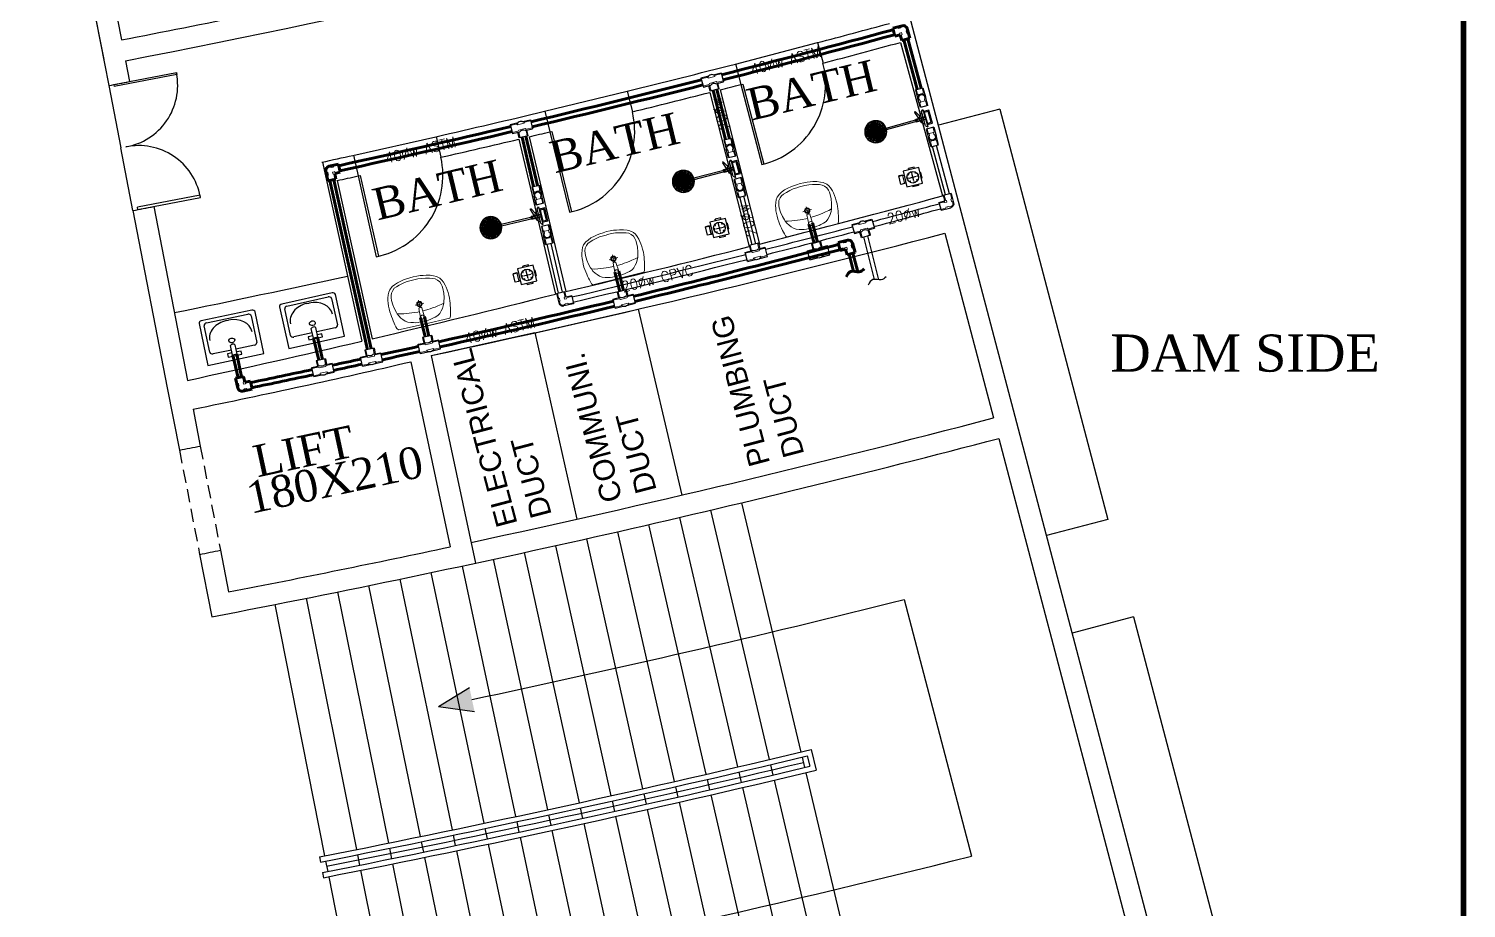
# Model space of a CAD drawing. Header units: metres. Extents: x 159409 to 239023, y 50504 to 95165.
# Drawn here: x 177814 to 179169, y 79278 to 80107 of the extents above; entities that cross this region are included whole.
import ezdxf

# ---------------------------------------------------------------- set-up
doc = ezdxf.new("R2010")
doc.units = ezdxf.units.M
doc.header["$MEASUREMENT"] = 0
doc.linetypes.add('DASHED', pattern=[0.1875, 0.125, -0.0625])
doc.linetypes.add('HIDDEN2', pattern=[0.1875, 0.125, -0.0625])
for name, color, linetype, lineweight in [('_Annotations', 1, 'Continuous', 25), ('RJ- D - TEXT', 7, 'Continuous', 20), ('RJ- DRA- FLOOR TRAP', 8, 'Continuous', 30), ('RJ- DRA-WASTE PIPE', 130, 'Continuous', 30), ('RJ- WS - SOLAR HW', 232, 'Continuous', 30), ('RJ- WS- COLD WATER', 152, 'Continuous', 30), ('RJ- WS- HOT WATER', 12, 'Continuous', 30), ('WS SLD RSHR', 121, 'Continuous', 25)]:
    doc.layers.add(name, color=color, linetype=linetype, lineweight=lineweight)
doc.layers.add('SANTEH', color=7, linetype='Continuous')
doc.layers.add('TEXT', color=3, linetype='Continuous')
doc.styles.add('DIM', font='times.ttf', dxfattribs={"height": 0.3})
doc.styles.add('RJ', font='romans.shx')
doc.styles.get("Standard").update_dxf_attribs({"font": 'times.ttf', "height": 18})
doc.styles.add('Standard 360', font='arial.ttf')

# ---------------------------------------------------------------- blocks, each defined once
blk = doc.blocks.new('RYTRTRTRTRT')
at = {"color": 8}
for p, q in [((42.518, 61.153), (42.518, 61.753)), ((42.518, 61.753), (42.538, 61.753)), ((42.538, 61.753), (42.538, 61.153)), ((43.718, 61.753), (43.698, 61.753)), ((43.698, 61.753), (43.698, 61.153)), ((43.718, 61.153), (43.718, 61.753)), ((42.518, 61.153), (42.538, 61.153)), ((43.718, 61.153), (43.698, 61.153)), ((42.518, 61.103), (43.118, 61.103)), ((43.718, 61.103), (43.118, 61.103))]:
    blk.add_line(p, q, dxfattribs=at)
for centre, start, end in [((42.528, 61.163), 359.0371, 90), ((43.708, 61.163), 90, 180.9629)]:
    blk.add_arc(centre, 0.59, start, end, dxfattribs=at)
blk = doc.blocks.new('Rac7')
at = {"color": 0}
for p, q in [((-39501, -24232), (-39501, -23830)), ((-39474, -23808), (-38988, -23808)), ((-39032, -23838), (-39430, -23838)), ((-38961, -23830), (-38961, -24232)), ((-39457, -23859), (-39457, -24115)), ((-39221, -23855), (-39241, -23855)), ((-39005, -24115), (-39005, -23859)), ((-39005, -23859), (-39005, -23859)), ((-39253, -24186), (-39253, -24094)), ((-39209, -24186), (-39209, -24094)), ((-38961, -24232), (-39501, -24232)), ((-39430, -24136), (-39253, -24136)), ((-39297, -24164), (-39253, -24164)), ((-39297, -24194), (-39297, -24164)), ((-39165, -24194), (-39297, -24194)), ((-39253, -24186), (-39209, -24186)), ((-39209, -24136), (-39032, -24136)), ((-39209, -24164), (-39165, -24164)), ((-39165, -24164), (-39165, -24194))]:
    blk.add_line(p, q, dxfattribs=at)
at = {"color": 0, "extrusion": (0, 0, -1)}
for centre, major_axis, start_param, end_param in [((-39474, -23830), (-27, 0), 0, 1.570796), ((-39430, -23859), (-27, 0), 0, 1.570796), ((-39032, -23859), (-27, 0), 1.570796, 3.141593), ((-38988, -23830), (-27, 0), 1.570796, 3.141593), ((-39241, -24007), (-194, 0), 0, 1.570796), ((-39221, -24007), (-194, 0), 1.570796, 3.141593), ((-39430, -24115), (-27, 0), -1.570796, 0), ((-39231, -24104), (-25.3, 0), 0.552816, 2.588777), ((-39032, -24115), (-27, 0), -3.141593, -1.570796)]:
    blk.add_ellipse(centre, major_axis=major_axis, ratio=0.785714, start_param=start_param, end_param=end_param, dxfattribs=at)
blk.add_ellipse((-39231, -24048), major_axis=(-27.9, 0), ratio=0.785714, dxfattribs=at)
blk = doc.blocks.new('$@$_rakovina4')
at = {"lineweight": 13}
for p, q in [((-291, -139), (-295, -163)), ((-287, -117), (-291, -139)), ((-284, -95), (-287, -117)), ((-279, -77), (-284, -95)), ((-274, -56), (-279, -77)), ((-269, -36), (-274, -56)), ((-258, -20), (-269, -36)), ((-258, -20), (0, -20)), ((-20, -89), (-14, -180)), ((258, -20), (0, -20)), ((20, -89), (14, -180)), ((258, -20), (269, -36)), ((269, -36), (274, -56)), ((274, -56), (279, -77)), ((279, -77), (284, -95)), ((284, -95), (287, -117)), ((287, -117), (291, -139)), ((291, -139), (295, -163)), ((-297, -185), (-300, -212)), ((-300, -212), (-300, -242)), ((-300, -242), (-299, -269)), ((-299, -269), (-297, -296)), ((-295, -163), (-297, -185)), ((0, -221), (-43, -221)), ((-14, -180), (-12, -184)), ((-12, -184), (-9, -185)), ((-9, -185), (-3, -187)), ((-3, -187), (0, -187)), ((0, -221), (0, -182)), ((3, -187), (0, -187)), ((0, -221), (0, -260)), ((0, -221), (43, -221)), ((9, -185), (3, -187)), ((12, -184), (9, -185)), ((14, -180), (12, -184)), ((295, -163), (297, -185)), ((297, -185), (300, -212)), ((299, -269), (297, -296)), ((300, -242), (299, -269)), ((300, -212), (300, -242)), ((-297, -296), (-293, -323)), ((-293, -323), (-288, -345)), ((-288, -345), (-278, -377)), ((-278, -377), (-267, -401)), ((-267, -401), (-252, -423)), ((-252, -423), (-222, -447)), ((252, -423), (222, -447)), ((267, -401), (252, -423)), ((278, -377), (267, -401)), ((288, -345), (278, -377)), ((293, -323), (288, -345)), ((297, -296), (293, -323)), ((-222, -447), (-197, -459)), ((-197, -459), (-164, -473)), ((-164, -473), (-127, -481)), ((-127, -481), (-98, -486)), ((-98, -486), (-69, -491)), ((-69, -491), (-36, -493)), ((-36, -493), (0, -495)), ((36, -493), (0, -495)), ((69, -491), (36, -493)), ((98, -486), (69, -491)), ((127, -481), (98, -486)), ((164, -473), (127, -481)), ((197, -459), (164, -473)), ((222, -447), (197, -459))]:
    blk.add_line(p, q, dxfattribs=at)
at = {"lineweight": 5}
for p, q in [((-209, -128), (-224, -152)), ((-192, -108), (-209, -128)), ((-173, -87), (-192, -108)), ((-152, -72), (-173, -87)), ((-122, -62), (-152, -72)), ((-96, -56), (-122, -62)), ((-77, -51), (-96, -56)), ((-53, -48), (-77, -51)), ((-29, -47), (-53, -48)), ((0, -47), (-29, -47)), ((0, -47), (29, -47)), ((29, -47), (53, -48)), ((53, -48), (77, -51)), ((77, -51), (96, -56)), ((96, -56), (122, -62)), ((122, -62), (152, -72)), ((152, -72), (173, -87)), ((173, -87), (192, -108)), ((192, -108), (209, -128)), ((209, -128), (224, -152)), ((-256, -272), (-258, -317)), ((-249, -228), (-256, -272)), ((-239, -189), (-249, -228)), ((-234, -176), (-239, -189)), ((-224, -152), (-234, -176)), ((-206, -168), (-234, -176)), ((-234, -176), (-234, -176)), ((-171, -162), (-206, -168)), ((-143, -158), (-171, -162)), ((-117, -155), (-143, -158)), ((-91, -152), (-117, -155)), ((-69, -150), (-91, -152)), ((-34, -148), (-69, -150)), ((-16, -148), (-34, -148)), ((16, -148), (34, -148)), ((34, -148), (69, -150)), ((69, -150), (91, -152)), ((91, -152), (117, -155)), ((117, -155), (143, -158)), ((143, -158), (171, -162)), ((171, -162), (206, -168)), ((206, -168), (234, -176)), ((224, -152), (234, -176)), ((234, -176), (239, -189)), ((234, -176), (234, -176)), ((239, -189), (249, -228)), ((249, -228), (256, -272)), ((256, -272), (258, -317)), ((-258, -317), (-257, -341)), ((-257, -341), (-252, -363)), ((-252, -363), (-243, -387)), ((-243, -387), (-226, -410)), ((-226, -410), (-206, -426)), ((226, -410), (206, -426)), ((243, -387), (226, -410)), ((252, -363), (243, -387)), ((257, -341), (252, -363)), ((258, -317), (257, -341)), ((-206, -426), (-182, -437)), ((-182, -437), (-152, -446)), ((-152, -446), (-116, -455)), ((-116, -455), (-80, -461)), ((-80, -461), (-41, -464)), ((-41, -464), (-14, -464)), ((-14, -464), (0, -464)), ((14, -464), (0, -464)), ((41, -464), (14, -464)), ((80, -461), (41, -464)), ((116, -455), (80, -461)), ((152, -446), (116, -455)), ((182, -437), (152, -446)), ((206, -426), (182, -437))]:
    blk.add_line(p, q, dxfattribs=at)
at = {"lineweight": 13}
blk.add_circle((0, -89), 19.7, dxfattribs=at)
at = {"lineweight": 5}
for radius in [26.2, 18.7]:
    blk.add_circle((0, -221), radius, dxfattribs=at)
blk = doc.blocks.new('Floor trap-3')
at = {"layer": 'RJ- DRA- FLOOR TRAP', "color": 8, "lineweight": 0}
for p, q in [((-7.5, 1.8), (-9, 1.8)), ((-3.8, 9.1), (-3.8, 12.5)), ((-3.8, 9.1), (3.7, 9.1)), ((-3.8, 9.1), (-3.4, 8.7)), ((-3.4, 8.7), (3.4, 8.7)), ((-3.4, 8.7), (-3.4, 7.5)), ((3.7, 9.1), (3.4, 8.7)), ((3.4, 8.7), (3.4, 7.5)), ((3.7, 9.1), (3.7, 12.5)), ((7.5, 1.8), (9, 1.8)), ((-7.5, -3.2), (-9, -3.2)), ((-2.5, -7.5), (-2.5, -8.3)), ((2.5, -7.5), (2.5, -8.3)), ((7.5, -3.2), (9, -3.2))]:
    blk.add_line(p, q, dxfattribs=at)
at = {"layer": 'RJ- DRA- FLOOR TRAP', "color": 11, "lineweight": 30}
for p, q in [((-3.6, 0), (3.6, 0)), ((0, 3.6), (0, -3.6))]:
    blk.add_line(p, q, dxfattribs=at)
at = {"layer": 'RJ- DRA- FLOOR TRAP', "color": 126, "lineweight": 30}
blk.add_lwpolyline([(7.5, -7.5), (7.5, 7.5), (-7.5, 7.5), (-7.5, -7.5)], close=True, dxfattribs=at)
blk.add_circle((0, 0), 5.5, dxfattribs=at)
at = {"layer": 'RJ- DRA- FLOOR TRAP', "lineweight": 30, "extrusion": (0, 0, -1)}
for centre, major_axis, start_param, end_param in [((-4.6, 0), (-0.165, 0.165), 3.141593, 9.424778), ((-3.2, 3.2), (0.165, 0.165), 4.712389, 10.995574), ((0, 4.6), (-0.165, 0.165), 3.141593, 9.424778), ((3.2, 3.2), (-0.165, 0.165), 3.141593, 9.424778), ((4.6, 0), (0.165, 0.165), 4.712389, 10.995574)]:
    blk.add_ellipse(centre, major_axis=major_axis, ratio=1, start_param=start_param, end_param=end_param, dxfattribs=at)
at = {"layer": 'RJ- DRA- FLOOR TRAP', "lineweight": 30}
for centre, major_axis, start_param, end_param in [((-3.2, -3.2), (0.165, -0.165), 4.712389, 10.995574), ((0, -4.6), (-0.165, -0.165), 3.141593, 9.424778), ((3.2, -3.2), (-0.165, -0.165), 3.141593, 9.424778)]:
    blk.add_ellipse(centre, major_axis=major_axis, ratio=1, start_param=start_param, end_param=end_param, dxfattribs=at)
at = {"layer": 'RJ- DRA-WASTE PIPE', "lineweight": 30}
for p, q in [((-7.5, 2.1), (-9, 2.1)), ((-9, -3.4), (-9, 2.1)), ((-4.1, 9.1), (-4.1, 12.5)), ((-4.1, 12.5), (4.1, 12.5)), ((-4.1, 9.1), (-3.8, 8.7)), ((-3.8, 8.7), (-3.8, 7.5)), ((4.1, 9.1), (3.7, 8.7)), ((3.7, 8.7), (3.7, 7.5)), ((4.1, 9.1), (4.1, 12.5)), ((7.5, 2.1), (9, 2.1)), ((9, -3.4), (9, 2.1)), ((-7.5, -3.4), (-9, -3.4)), ((-2.7, -7.5), (-2.7, -8.3)), ((-2.7, -8.3), (2.7, -8.3)), ((2.7, -7.5), (2.7, -8.3)), ((7.5, -3.4), (9, -3.4))]:
    blk.add_line(p, q, dxfattribs=at)
blk = doc.blocks.new('A$C4421056C')
at = {"layer": 'WS SLD RSHR', "color": 8}
for p, q in [((2.3, 14.4), (7.6, 14.9)), ((3.3, 1.8), (2.3, 14.4)), ((3.4, 13.5), (7.2, 13.8)), ((7.2, 13.8), (8, 3.2)), ((7.6, 14.9), (8.7, 2.3)), ((8.7, 2.3), (3.3, 1.8)), ((4.2, 2.9), (3.4, 13.5)), ((8, 3.2), (4.2, 2.9))]:
    blk.add_line(p, q, dxfattribs=at)
at = {"layer": 'WS SLD RSHR', "color": 3}
for p, q in [((9.3, 15.6), (7.5, 17.1)), ((7.5, 17.1), (8.9, 0)), ((10.5, 1.8), (9.3, 15.6)), ((12.4, 12), (14.8, 17.4)), ((13.5, 8.4), (15.6, 17)), ((10.5, 1.8), (8.9, 0))]:
    blk.add_line(p, q, dxfattribs=at)
at = {"layer": 'WS SLD RSHR', "color": 63}
for p, q in [((46.4, 11.8), (55.6, 22.6)), ((66.4, 13.4), (55.6, 22.6)), ((46.1, 12.5), (8.1, 9.3)), ((8.1, 9.8), (17, 10.5)), ((46.3, 11), (8.2, 7.8)), ((17.2, 8.1), (8.3, 7.4)), ((16.1, 9.2), (16, 10.2)), ((16.1, 8.3), (16.1, 9.2)), ((17.4, 10.3), (17.4, 9.3)), ((17.4, 9.3), (17.5, 8.4)), ((46.6, 10.1), (46.3, 13.4)), ((46.4, 11.8), (57.2, 2.6)), ((66.4, 13.4), (57.2, 2.6))]:
    blk.add_line(p, q, dxfattribs=at)
for centre, radius in [((56.4, 12.6), 10.4), ((56.4, 12.6), 10), ((16.8, 9.3), 0.793), ((16.8, 9.3), 0.693)]:
    blk.add_circle(centre, radius, dxfattribs=at)
at = {"layer": 'WS SLD RSHR', "color": 117}
for centre in [(47.3, 13.9), (48.1, 16.4), (48.4, 15.2), (49.2, 17.7), (49.2, 13.7), (49.5, 16.4), (50.2, 18.9), (50.2, 15.6), (50.3, 14.4), (50.4, 13.2), (50.5, 17.7), (51.3, 20.2), (51.4, 16.3), (51.5, 15.1), (51.6, 18.9), (51.6, 13.9), (52.4, 18.1), (52.5, 17), (52.6, 20.2), (52.6, 15.8), (52.7, 14.6), (52.8, 13.4), (53.5, 18.8), (53.6, 17.6), (53.7, 21.4), (53.7, 16.5), (53.8, 15.3), (53.9, 14.1), (54.5, 20.7), (54.6, 19.5), (54.7, 18.3), (54.8, 17.1), (54.9, 16), (55, 14.8), (55.1, 13.6), (55.7, 21.3), (55.8, 20.2), (55.9, 19), (56, 17.8), (56.1, 16.7), (56.2, 15.5), (56.3, 14.3), (56.9, 20.9), (57, 19.7), (57.1, 18.5), (57.2, 17.3), (57.3, 16.2), (57.4, 15), (57.5, 13.8), (57.6, 21.7), (58.2, 19.2), (58.3, 18), (58.4, 16.9), (58.5, 15.7), (58.6, 14.5), (58.7, 13.3), (58.9, 20.7), (59.4, 18.7), (59.5, 17.5), (59.6, 16.4), (59.7, 15.2), (59.8, 14), (60.2, 21), (60.1, 19.6), (60.8, 17), (60.9, 15.9), (61, 14.7), (61.1, 13.5), (61.4, 18.6), (61.4, 19.9), (62, 16.6), (62.1, 15.4), (62.2, 14.2), (62.6, 17.5), (62.7, 18.8), (63.3, 14.9), (63.4, 13.7), (63.9, 16.4), (64, 17.7), (64.5, 14.4), (64.6, 13.3), (65.1, 15.4), (65.6, 13.3), (47.2, 11.8), (47.7, 9.8), (48.1, 13.1), (48.2, 11.9), (48.3, 10.7), (48.8, 7.5), (48.9, 8.7), (49.3, 12.6), (49.4, 11.4), (49.5, 10.2), (50.1, 6.4), (50.2, 7.7), (50.5, 12.1), (50.6, 10.9), (50.7, 9.7), (50.8, 8.6), (51.4, 5.3), (51.4, 6.6), (51.7, 12.8), (51.8, 11.6), (51.9, 10.4), (51.9, 9.2), (52, 8.1), (52.7, 4.2), (52.7, 5.6), (52.9, 12.3), (53, 11.1), (53.1, 9.9), (53.2, 8.8), (53.3, 7.6), (53.4, 6.4), (53.9, 4.5), (54, 13), (54.1, 11.8), (54.2, 10.6), (54.3, 9.4), (54.4, 8.3), (54.5, 7.1), (54.6, 5.9), (55.2, 12.5), (55.2, 3.4), (55.3, 11.3), (55.4, 10.1), (55.5, 9), (55.6, 7.8), (55.7, 6.6), (55.8, 5.5), (55.9, 4.3), (56.4, 13.1), (56.5, 12), (56.6, 10.8), (56.6, 9.6), (56.7, 8.5), (56.8, 7.3), (56.9, 6.1), (57, 5), (57.1, 3.8), (57.6, 12.7), (57.7, 11.5), (57.8, 10.3), (57.9, 9.2), (58, 8), (58.1, 6.8), (58.2, 5.7), (58.3, 4.5), (58.8, 12.2), (58.9, 11), (59, 9.8), (59.1, 8.7), (59.1, 3.8), (59.2, 7.5), (59.3, 6.3), (59.9, 12.9), (60, 11.7), (60.1, 10.5), (60.2, 5), (60.2, 9.4), (60.3, 8.2), (60.4, 7), (61.2, 12.4), (61.3, 11.2), (61.2, 6.3), (61.3, 10), (61.4, 8.9), (61.5, 5), (62.3, 13.1), (62.3, 7.5), (62.4, 11.9), (62.5, 10.7), (62.6, 9.6), (62.6, 6.2), (63.3, 8.8), (63.5, 12.6), (63.6, 11.4), (63.6, 7.5), (64.4, 10), (64.7, 12.1), (64.7, 8.8), (65.5, 11.3)]:
    blk.add_circle(centre, 0.334, dxfattribs=at)
at = {"layer": 'WS SLD RSHR', "color": 3}
for centre, radius, start, end in [((7.2, 8.5), 6.24, 300.1215, 69.4165), ((15.3, 17.1), 0.515, 80.5528, 149.6641), ((15.1, 17.2), 0.515, 343.6511, 59.5414)]:
    blk.add_arc(centre, radius, start, end, dxfattribs=at)
at = {"layer": 'WS SLD RSHR', "color": 63}
for centre, start, end in [((16.2, 10.2), 82.2318, 189.5718), ((16.4, 8.3), 179.9662, 287.3062), ((17.1, 10.3), 359.9662, 107.3062), ((17.3, 8.4), 262.2318, 9.5718)]:
    blk.add_arc(centre, 0.248, start, end, dxfattribs=at)
blk = doc.blocks.new('806-010DN')
at = {"color": 0, "linetype": 'Continuous'}
for p, q in [((51, 21.5), (0, 21.5)), ((51, 21.5), (51, -21.5)), ((51, -21.5), (0, -21.5))]:
    blk.add_line(p, q, dxfattribs=at)
at = {"color": 8, "linetype": 'Continuous', "lineweight": 5}
for p, q in [((21.5, 12.5), (11.5, 12.5)), ((21.5, 12), (21.5, -12)), ((51, 17), (26.5, 17)), ((21.5, -12.5), (11.5, -12.5)), ((51, -17), (26.5, -17))]:
    blk.add_line(p, q, dxfattribs=at)
at = {"color": 0, "linetype": 'Continuous'}
blk.add_arc((0, 0), 21.5, 90, 270, dxfattribs=at)
at = {"color": 8, "linetype": 'Continuous', "lineweight": 5}
for centre, radius, start, end in [((0, 0), 17, 47.33207, 312.66793), ((26.5, 12), 5, 90, 180), ((26.5, -12), 5, 180, 270)]:
    blk.add_arc(centre, radius, start, end, dxfattribs=at)
blk = doc.blocks.new('A$C12DB153C')
at = {"linetype": 'Continuous', "ltscale": 10}
for p, q in [((-2.78, 0.53), (-0.73, 0.53)), ((-2.78, -1.99), (-2.78, 0.53)), ((1.26, 2.08), (-1.26, 2.08)), ((-1.26, 2.08), (-1.26, 0.53)), ((0.73, 0.53), (2.8, 0.53)), ((1.26, 2.08), (1.26, 0.53)), ((2.8, -1.99), (2.8, 0.53)), ((-2.78, -1.99), (-0.62, -1.99)), ((0.62, -1.99), (2.8, -1.99))]:
    blk.add_line(p, q, dxfattribs=at)
at = {"color": 8, "linetype": 'Continuous', "lineweight": 0}
for p, q in [((-2.78, 0.26), (-1.19, 0.26)), ((-1, 2.08), (-1, 0.53)), ((0.93, 0), (-0.9, 0)), ((1, 2.08), (1, 0.53)), ((2.8, 0.26), (1.22, 0.26)), ((-2.78, -1.73), (-1.19, -1.73)), ((-0.9, -1.47), (0.93, -1.47)), ((2.8, -1.73), (1.22, -1.73))]:
    blk.add_line(p, q, dxfattribs=at)
for centre, start, end in [((-1.19, -0.03), 5.7392, 90), ((1.22, -0.03), 90, 174.2608), ((-1.19, -1.44), 270, 354.2608), ((1.22, -1.44), 185.7392, 270)]:
    blk.add_arc(centre, 0.293, start, end, dxfattribs=at)
at = {"linetype": 'Continuous', "ltscale": 10, "extrusion": (0, 0, -1)}
for centre, start_param, end_param in [((0, 1.55), 3.309118, 4.544863), ((0, -0.9), 2.9928, 4.847677)]:
    blk.add_ellipse(centre, major_axis=(-0.891, 0.891), ratio=1, start_param=start_param, end_param=end_param, dxfattribs=at)
blk = doc.blocks.new('A$C42E36F1D')
at = {"color": 8, "linetype": 'Continuous', "lineweight": 0}
for p, q in [((5.7, 14.8), (6.2, 9.4)), ((12.7, 15.4), (13.2, 10)), ((0.1, 7.9), (5.6, 8.4)), ((0.7, 0.9), (6.3, 1.4)), ((13.1, 8.2), (6.7, 7.6)), ((7.2, 2.5), (13.6, 3.1)), ((19.5, 9.7), (14, 9.2)), ((20.2, 2.8), (14.7, 2.2))]:
    blk.add_line(p, q, dxfattribs=at)
for centre, start, end in [((5.7, 7.4), 11.119, 95.3798), ((6.2, 2.5), 275.3798, 359.6406), ((14.1, 8.2), 95.3798, 179.6406), ((14.6, 3.3), 191.119, 275.3798)]:
    blk.add_arc(centre, 1.03, start, end, dxfattribs=at)
at = {"layer": 'RJ- WS- HOT WATER', "linetype": 'Continuous', "lineweight": 30, "ltscale": 10}
for p, q in [((13.6, 15.5), (4.8, 14.7)), ((4.8, 14.7), (5.3, 9.3)), ((13.6, 15.5), (14.1, 10.1)), ((0, 8.8), (7.1, 9.5)), ((0.8, 0), (0, 8.8)), ((0.8, 0), (8.4, 0.7)), ((12.2, 9.9), (19.4, 10.6)), ((12.7, 1.1), (20.3, 1.8)), ((20.3, 1.8), (19.4, 10.6))]:
    blk.add_line(p, q, dxfattribs=at)
at = {"layer": 'RJ- WS- HOT WATER', "linetype": 'Continuous', "lineweight": 30, "ltscale": 10, "extrusion": (0, 0, -1)}
for centre, start_param, end_param in [((10.1, 4.7), 2.9928, 4.847677), ((9.3, 13.3), 3.309118, 4.544863)]:
    blk.add_ellipse(centre, major_axis=(-3.4, 2.81), ratio=1, start_param=start_param, end_param=end_param, dxfattribs=at)
blk = doc.blocks.new('A$C0D3E5CE7')
at = {"color": 8, "linetype": 'Continuous', "lineweight": 5}
for p, q in [((12, 15.2, 0.4), (7.7, 14.2, 0.4)), ((7.1, 13.2, 0.4), (5.3, 12.8, 0.4)), ((8.1, 8.8, 0.4), (6.6, 8.5, 0.4)), ((13.4, 9.3, 0.4), (9.2, 8.3, 0.4))]:
    blk.add_line(p, q, dxfattribs=at)
for centre, radius, start, end in [((8, 13.3, 0.4), 0.896, 103.6563, 193.6563), ((3.9, 10.1, 0.4), 3.05, 60.9884, 236.3242), ((9, 9.1, 0.4), 0.896, 193.6563, 283.6563)]:
    blk.add_arc(centre, radius, start, end, dxfattribs=at)
at = {"layer": 'RJ- WS - SOLAR HW', "color": 8, "linetype": 'Continuous', "lineweight": 5}
for p, q in [((3.1, 0.2, 0.4), (2.1, 4.5, 0.4)), ((2.7, 5.5, 0.4), (2.2, 7.6, 0.4)), ((7, 6.6, 0.4), (6.6, 8.5, 0.4)), ((9, 1.6, 0.4), (8, 5.9, 0.4))]:
    blk.add_line(p, q, dxfattribs=at)
for centre, start, end in [((3, 4.7, 0.4), 109.3955, 193.6563), ((7.1, 5.7, 0.4), 13.6563, 97.9171)]:
    blk.add_arc(centre, 0.896, start, end, dxfattribs=at)
at = {"layer": 'RJ- WS- HOT WATER', "linetype": 'Continuous', "lineweight": 30, "ltscale": 10}
for p, q in [((11.8, 16, 0.4), (2.9, 13.8, 0.4)), ((11.8, 16, 0.4), (13.6, 8.5, 0.4)), ((2.3, 0, 0.4), (0.1, 9.2, 0.4)), ((9.8, 1.8, 0.4), (2.3, 0, 0.4)), ((13.6, 8.5, 0.4), (8.5, 7.3, 0.4)), ((9.8, 1.8, 0.4), (8.5, 7.3, 0.4))]:
    blk.add_line(p, q, dxfattribs=at)
blk.add_arc((3.9, 10.1, 0.4), 3.85, 103.6563, 193.6563, dxfattribs=at)
blk = doc.blocks.new('A$C0C4120B1')
at = {"color": 8, "linetype": 'Continuous', "lineweight": 5}
for p, q in [((11.9, 15.4), (7.7, 14.3)), ((7, 13.3), (5.3, 12.8)), ((8.1, 8.9), (6.6, 8.5)), ((13.5, 9.5), (9.2, 8.4))]:
    blk.add_line(p, q, dxfattribs=at)
for centre, radius, start, end in [((7.9, 13.4), 0.896, 104.7217, 194.7217), ((3.9, 10.1), 3.05, 62.0538, 237.3896), ((9, 9.3), 0.896, 194.7217, 284.7217)]:
    blk.add_arc(centre, radius, start, end, dxfattribs=at)
at = {"layer": 'RJ- WS - SOLAR HW', "color": 8, "linetype": 'Continuous', "lineweight": 5}
for p, q in [((2.7, 5.5), (2.2, 7.6)), ((3.3, 0.2), (2.2, 4.5)), ((7.1, 6.7), (6.6, 8.5)), ((9.2, 1.8), (8.1, 6))]:
    blk.add_line(p, q, dxfattribs=at)
for centre, start, end in [((3.1, 4.7), 110.4609, 194.7217), ((7.2, 5.8), 14.7217, 98.9825)]:
    blk.add_arc(centre, 0.896, start, end, dxfattribs=at)
at = {"layer": 'RJ- WS- COLD WATER', "lineweight": 60}
for p, q in [((11.7, 16.2), (2.9, 13.9)), ((11.7, 16.2), (13.7, 8.7)), ((2.5, 0), (0.1, 9.2)), ((10, 2), (2.5, 0)), ((13.7, 8.7), (8.6, 7.4)), ((10, 2), (8.6, 7.4))]:
    blk.add_line(p, q, dxfattribs=at)
blk.add_arc((3.9, 10.1), 3.85, 104.7217, 194.7217, dxfattribs=at)

msp = doc.modelspace()

# ---------------------------------------------------------------- hatches: boundary and pattern name
at = {"ltscale": 10}
h = msp.add_hatch(color=2, dxfattribs=at)
h.dxf.hatch_style = 1
h.paths.add_polyline_path([(178234.252, 79463.329), (178200.32, 79467.888), (178229.473, 79485.839)])

# ---------------------------------------------------------------- linework, layer by layer
at = {"color": 0, "ltscale": 8}
for p, q in [((178512.333, 80620.142, -3.971), (179066.225, 78517.03, -3.971)), ((178635.911, 80093.913, -3.971), (178675.46, 79949.22, -3.971)), ((178677.633, 79913.972, -3.971), (178723.476, 79739.908, -3.971)), ((178728.57, 79720.567, -3.971), (178855.912, 79237.054, -3.971)), ((178456.701, 79652.987, -3.971), (178512.108, 79417.929, -3.962)), ((178485.892, 79659.908, -3.971), (178541.91, 79424.994, -3.962)), ((178398.266, 79639.373, -3.971), (178452.448, 79404.03, -3.962)), ((178427.492, 79646.142, -3.971), (178482.287, 79410.94, -3.962)), ((178339.759, 79626.063, -3.971), (178392.716, 79390.441, -3.962)), ((178369.021, 79632.68, -3.971), (178422.591, 79397.197, -3.962)), ((178281.18, 79613.058, -3.971), (178332.91, 79377.163, -3.962)), ((178310.478, 79619.522, -3.971), (178362.822, 79383.763, -3.962)), ((178222.53, 79600.356, -3.971), (178273.031, 79364.195, -3.962)), ((178251.864, 79606.669, -3.971), (178302.979, 79370.64, -3.962)), ((178163.808, 79587.958, -3.971), (178213.079, 79351.538, -3.962)), ((178193.177, 79594.119, -3.971), (178243.064, 79357.828, -3.962)), ((178075.59, 79569.932, -3.971), (178123.013, 79333.135, -3.962)), ((178105.014, 79575.865, -3.971), (178153.053, 79339.191, -3.962)), ((178134.42, 79581.874, -3.971), (178183.075, 79345.326, -3.962)), ((178046.148, 79564.076, -3.971), (178092.955, 79327.155, -3.962)), ((178543.07, 79420.131, -3.962), (178545.389, 79410.403, -3.962)), ((178483.422, 79406.071, -3.962), (178485.691, 79396.332, -3.962)), ((178513.255, 79413.062, -3.962), (178515.549, 79403.329, -3.962)), ((178423.7, 79392.321, -3.962), (178425.918, 79382.57, -3.962)), ((178453.57, 79399.157, -3.962), (178455.814, 79389.412, -3.962)), ((178516.696, 79398.462, -3.961), (178571.415, 79166.324, -3.953)), ((178546.549, 79405.54, -3.961), (178601.872, 79173.545, -3.953)), ((178363.906, 79378.882, -3.962), (178366.073, 79369.12, -3.962)), ((178393.812, 79385.563, -3.962), (178396.005, 79375.806, -3.962)), ((178456.935, 79384.54, -3.961), (178510.445, 79152.12, -3.953)), ((178486.825, 79391.462, -3.961), (178540.939, 79159.182, -3.953)), ((178304.038, 79365.754, -3.962), (178306.154, 79355.98, -3.962)), ((178333.981, 79372.279, -3.962), (178336.123, 79362.511, -3.962)), ((178397.101, 79370.928, -3.962), (178449.4, 79138.233, -3.953)), ((178427.027, 79377.695, -3.961), (178479.932, 79145.137, -3.953)), ((178244.097, 79352.936, -3.962), (178246.162, 79343.151, -3.962)), ((178274.076, 79359.306, -3.962), (178276.168, 79349.527, -3.962)), ((178337.194, 79357.627, -3.962), (178388.281, 79124.663, -3.953)), ((178367.157, 79364.239, -3.962), (178418.85, 79131.408, -3.953)), ((178184.083, 79340.428, -3.962), (178186.097, 79330.633, -3.962)), ((178214.099, 79346.643, -3.962), (178216.139, 79336.853, -3.962)), ((178247.195, 79338.259, -3.962), (178296.462, 79104.903, -3.953)), ((178277.213, 79344.637, -3.962), (178327.087, 79111.41, -3.953)), ((178307.213, 79351.093, -3.962), (178357.694, 79117.997, -3.953)), ((178088.049, 79326.187, -3.962), (178089.018, 79321.282, -3.962)), ((178088.049, 79326.187, -3.962), (178089.018, 79321.282, -3.962)), ((178123.995, 79328.232, -3.962), (178125.959, 79318.427, -3.962)), ((178154.048, 79334.291, -3.962), (178156.037, 79324.491, -3.962)), ((178187.105, 79325.736, -3.962), (178235.156, 79092.127, -3.953)), ((178217.159, 79331.959, -3.962), (178265.818, 79098.475, -3.953)), ((178090.957, 79311.472, -3.962), (178091.926, 79306.567, -3.962)), ((178093.924, 79322.25, -3.962), (178095.862, 79312.44, -3.962)), ((178126.941, 79313.524, -3.962), (178173.775, 79079.668, -3.953)), ((178157.032, 79319.591, -3.962), (178204.475, 79085.857, -3.953)), ((178096.831, 79307.535, -3.962), (178143.056, 79073.557, -3.953))]:
    msp.add_line(p, q, dxfattribs=at)
at = {"color": 0, "ltscale": 10}
for p, q in [((177838.702, 80420.169, -4.392), (177901.518, 80096.203, -4.392)), ((177853.327, 80239.672, -4.392), (177884.739, 80077.67, -4.392)), ((177853.327, 80239.672, -4.392), (177889.494, 80053.145, -4.392)), ((178557.674, 80093.668, -4.392), (178562.781, 80074.331, -4.392)), ((177905.325, 80076.569, -4.392), (177909.132, 80056.934, -4.392)), ((178480.338, 80073.537, -3.959), (178485.272, 80054.155, -3.958)), ((178378.282, 80047.872, -2.658), (178383.067, 80028.456, -4.392)), ((178456.203, 80046.741, -3.958), (178493.207, 79901.377, -3.952)), ((178465.895, 80049.204, -3.958), (178502.899, 79903.84, -3.952)), ((178729.517, 80031.07, -3.971), (178671.496, 80015.789, -3.971)), ((178729.517, 80031.07, -3.971), (178831.39, 79644.26, -3.971)), ((178300.617, 80028.99, -3.959), (178305.219, 80009.568, -3.958)), ((178198.124, 80005.055, -3.526), (178202.584, 79985.567, -4.392)), ((178276.03, 80002.638, -3.958), (178310.613, 79856.679, -3.952)), ((178285.762, 80004.94, -3.958), (178320.345, 79858.981, -3.952)), ((178090.865, 79981.058, -3.959), (178127.916, 79812.222, -3.952)), ((178120.168, 79987.488, -3.959), (178124.449, 79967.98, -3.958)), ((178104.918, 79963.675, -3.958), (178137.654, 79814.501, -3.952)), ((177912.337, 79935.339, -4.392), (177944.696, 79768.447, -4.392)), ((177931.974, 79939.128, -4.392), (177963.74, 79775.298, -4.392)), ((178291.194, 79820.138, -4.392), (178388.659, 79842.509, -4.392)), ((178388.659, 79842.509, -4.392), (178429.617, 79667.174, -4.392)), ((178193.522, 79798.682, -4.392), (178291.157, 79820.304, -4.392)), ((178291.157, 79820.304, -4.392), (178330.59, 79644.503, -4.392)), ((178174.275, 79792.873, -4.392), (178211.464, 79618.444, -4.392)), ((178193.522, 79798.682, -4.392), (178235.191, 79603.071, -4.392)), ((177944.696, 79768.447, -4.392), (177956.117, 79709.544, -4.392)), ((177968.988, 79748.232, -4.392), (177975.755, 79713.334, -4.392)), ((178831.39, 79644.26, -3.971), (178773.369, 79628.979, -3.971)), ((177975.153, 79611.372, -4.392), (177986.574, 79552.469, -4.392)), ((177994.79, 79615.162, -4.392), (178002.404, 79575.894, -4.392)), ((178639.176, 79568.677, -3.971), (178702.852, 79326.903, -3.971)), ((178855.576, 79552.427, -3.971), (178797.555, 79537.146, -3.971)), ((178855.576, 79552.427, -3.971), (178957.45, 79165.618, -3.971)), ((178200.32, 79467.888, -4.392), (178229.473, 79485.839, -4.392)), ((178200.32, 79467.888, -4.392), (178234.252, 79463.329, -4.392)), ((178547.963, 79421.299, -4.392), (178550.283, 79411.571, -4.392)), ((178551.666, 79427.325, -4.392), (178556.305, 79407.871, -4.392))]:
    msp.add_line(p, q, dxfattribs=at)
at = {"color": 42, "ltscale": 8}
for p, q in [((178480.171, 80073.493, -4.813), (178557.591, 80093.646, -4.813)), ((178300.302, 80028.914, -3.946), (178378.038, 80047.81, -3.946)), ((178485.326, 80054.169, -4.392), (178487.262, 80054.673, -4.392)), ((178485.326, 80054.169, -4.392), (178504.969, 79978.71, -4.392)), ((178487.262, 80054.673, -4.392), (178506.911, 79979.189, -4.392)), ((178119.673, 79987.376, -4.38), (178197.716, 80004.963, -4.38)), ((178305.301, 80009.55, -3.525), (178307.244, 80010.023, -3.525)), ((178305.301, 80009.55, -3.525), (178323.719, 79933.783, -3.525)), ((178307.244, 80010.023, -3.525), (178325.669, 79934.23, -3.525)), ((178124.508, 79967.975, -3.959), (178126.459, 79968.414, -3.959)), ((178124.508, 79967.975, -3.959), (178141.649, 79891.908, -3.959)), ((178126.459, 79968.414, -3.959), (178143.606, 79892.322, -3.959))]:
    msp.add_line(p, q, dxfattribs=at)
at = {"color": 0, "linetype": 'HIDDEN2', "ltscale": 100}
for p, q in [((177956.121, 79709.527, -4.392), (177975.156, 79611.355, -4.392)), ((177975.755, 79713.334, -4.392), (177994.79, 79615.162, -4.392))]:
    msp.add_line(p, q, dxfattribs=at)
at = {"color": 6, "const_width": 5.123, "elevation": -4.392}
msp.add_lwpolyline([(179166.557, 81301.656), (179166.557, 76559.83), (172422.808, 76559.83), (172422.808, 81301.656)], close=True, dxfattribs=at)
at = {"color": 0, "ltscale": 10}
for centre, radius, start, end in [((175811.745, 90873.972, -4.392), 10828.5, 273.5136756, 280.8674713), ((175811.745, 90873.972, -4.392), 10998.5, 280.9732954, 284.6509214), ((175811.745, 90873.972, -4.392), 10978.5, 280.9732954, 282.2219536), ((175710.495, 90872.472, -4.813), 11148.5, 284.7960586, 285.1574812), ((175713.132, 90862.826, -4.392), 11158.5, 284.7960586, 285.1847911), ((175710.495, 90872.472, -4.813), 11148.5, 283.8436771, 284.3849008), ((175811.745, 90873.972, -4.392), 11018.5, 280.869107, 280.9732954), ((175713.132, 90862.826, -4.392), 11158.5, 283.8436771, 284.230767), ((175713.132, 90862.826, -4.392), 11158.5, 284.2821142, 284.3848087), ((175710.495, 90872.472, -4.813), 11148.5, 282.8911269, 283.4324406), ((175713.132, 90862.826, -4.392), 11158.5, 282.8911269, 283.2783068), ((175713.132, 90862.826, -4.392), 11158.5, 283.329654, 283.4323484), ((175710.495, 90872.472, -4.813), 11148.5, 282.3258005, 282.4798882), ((175713.132, 90862.826, -4.392), 11158.5, 282.3771938, 282.4798882), ((175713.132, 90862.826, -4.392), 11308.5, 284.2821142, 285.1861495), ((175811.745, 90873.972, -4.392), 11138.5, 280.869107, 280.9732954), ((175811.745, 90873.972, -4.392), 11328.5, 282.1366197, 284.6539481), ((175713.132, 90862.826, -4.392), 11308.5, 283.329654, 284.2314481), ((175713.132, 90862.826, -4.392), 11248.5, 281.4772232, 282.3262574), ((175809.582, 89736.94, -3.952), 10191.894, 283.204293, 284.2051261), ((175809.582, 89736.94, -3.952), 10191.894, 282.2020607, 283.1480706), ((176435.975, 87292.423, -4.392), 7698.373, 281.4863627, 283.0499807), ((175811.745, 90873.972, -4.392), 11508.5, 282.1350376, 284.6555259), ((175811.745, 90873.972, -4.392), 11528.5, 280.8738969, 284.6556982), ((175811.745, 90873.972, -4.392), 11368.5, 280.8724979, 280.9732954), ((175811.745, 90873.972, -4.392), 11468.5, 280.8729393, 280.9732954), ((175811.745, 90873.972, -4.392), 11508.5, 280.9732954, 282.0354663), ((175811.744, 90873.972, -4.392), 11653.5, 281.9860703, 284.0415292), ((175811.744, 90873.972, -4.392), 11903.5, 281.1755473, 284.0565108)]:
    msp.add_arc(centre, radius, start, end, dxfattribs=at)
at = {"color": 42, "ltscale": 8}
for centre, start, end in [((178487.262, 80054.673, -4.392), 283.121374, 14.590657), ((178307.244, 80010.023, -3.525), 282.193662, 13.662945), ((178126.459, 79968.414, -3.959), 281.23019, 12.699474)]:
    msp.add_arc(centre, 78, start, end, dxfattribs=at)
at = {"color": 0, "ltscale": 8}
for radius, start, end in [(11770, 281.1512075, 283.4613045), (11775, 281.1512179, 283.4369544), (11785, 281.1512385, 283.4369338), (11790, 281.1512488, 283.461222), (11780, 281.1755473, 283.412625)]:
    msp.add_arc((175811.744, 90873.972, -4.392), radius, start, end, dxfattribs=at)
at = {"layer": 'RJ- WS- COLD WATER', "lineweight": 60}
for p, q in [((178655.147, 80050.704, -3.537), (178642.607, 80097.249, -3.537)), ((178651.484, 80049.715, -3.537), (178638.947, 80096.247, -3.537)), ((178470.815, 80002.286, -3.518), (178459.129, 80048.606, -3.518)), ((178474.494, 80003.216, -3.518), (178462.8, 80049.565, -3.518)), ((178289.951, 79958.009, -3.958), (178279.072, 80004.527, -3.958)), ((178293.645, 79958.875, -3.958), (178282.765, 80005.396, -3.958)), ((178133.278, 79804.239, -3.958), (178098.04, 79963.699, -3.958)), ((178136.987, 79805.04, -3.958), (178101.749, 79964.498, -3.958)), ((178549.335, 79922.711, -3.971), (178554.52, 79904.658, -3.971)), ((178552.992, 79923.723, -3.971), (178557.708, 79905.482, -3.971)), ((178591.418, 79878.091, -3.971), (178587.358, 79894.182, -3.971)), ((178595.465, 79877.56, -3.971), (178591.037, 79895.11, -3.971)), ((178366.484, 79877.196, -3.952), (178371.402, 79859.068, -3.952)), ((178370.155, 79878.154, -3.952), (178374.603, 79859.846, -3.952)), ((178183.319, 79834.551, -4.392), (178187.899, 79816.335, -4.392)), ((178187.007, 79835.441, -4.392), (178191.113, 79817.053, -4.392)), ((178082.578, 79815.265, -3.952), (178087.654, 79794.457, -3.952)), ((178086.348, 79816.109, -3.952), (178090.873, 79795.152, -3.952)), ((178006.436, 79799.114, -3.952), (178011.419, 79777.861, -3.952)), ((178010.217, 79799.911, -3.952), (178014.623, 79778.576, -3.952))]:
    msp.add_line(p, q, dxfattribs=at)
at = {"layer": 'RJ- WS- COLD WATER', "linetype": 'Continuous', "lineweight": 30, "ltscale": 10}
for p, q in [((178649.958, 80049.304, -3.537), (178656.964, 80051.194, -3.537)), ((178649.958, 80049.304, -3.537), (178652.247, 80040.818, -3.537)), ((178656.964, 80051.194, -3.537), (178659.286, 80042.587, -3.537)), ((178469.283, 80001.899, -3.518), (178476.318, 80003.677, -3.518)), ((178476.318, 80003.677, -3.518), (178478.502, 79995.034, -3.518)), ((178469.283, 80001.899, -3.518), (178471.437, 79993.378, -3.518)), ((178288.412, 79957.649, -3.958), (178295.477, 79959.304, -3.958)), ((178288.412, 79957.649, -3.958), (178290.417, 79949.092, -3.958)), ((178295.477, 79959.304, -3.958), (178297.51, 79950.624, -3.958))]:
    msp.add_line(p, q, dxfattribs=at)
at = {"layer": 'RJ- WS- COLD WATER', "color": 8, "linetype": 'DASHED', "lineweight": 0, "ltscale": 5}
for p, q in [((178650.691, 80049.502, -3.537), (178651.768, 80045.51, -3.537)), ((178652.72, 80044.897, -3.537), (178652.982, 80043.927, -3.537)), ((178656.23, 80050.996, -3.537), (178657.307, 80047.005, -3.537)), ((178656.793, 80045.996, -3.537), (178657.051, 80045.042, -3.537)), ((178470.019, 80002.085, -3.518), (178471.032, 79998.077, -3.518)), ((178475.582, 80003.491, -3.518), (178476.595, 79999.483, -3.518)), ((178471.974, 79997.449, -3.518), (178472.221, 79996.475, -3.518)), ((178476.064, 79998.483, -3.518), (178476.307, 79997.524, -3.518)), ((178289.151, 79957.822, -3.958), (178290.095, 79953.797, -3.958)), ((178291.025, 79953.152, -3.958), (178291.255, 79952.174, -3.958)), ((178294.738, 79959.131, -3.958), (178295.681, 79955.105, -3.958)), ((178295.133, 79954.115, -3.958), (178295.358, 79953.152, -3.958))]:
    msp.add_line(p, q, dxfattribs=at)
at = {"layer": 'RJ- WS- COLD WATER', "lineweight": 60}
for centre, radius, start, end in [((175712.351, 90866.12, -3.959), 11148.5, 284.3061158, 285.1654633), ((175713.573, 90861.326, -3.959), 11148.5, 284.3062655, 285.1659195), ((175712.351, 90866.12, -3.959), 11148.5, 283.3544703, 284.205732), ((175713.573, 90861.326, -3.959), 11148.5, 283.354003, 284.2058818), ((175712.351, 90866.12, -3.959), 11148.5, 282.3997633, 283.2540887), ((175713.573, 90861.326, -3.959), 11148.5, 282.3988162, 283.2536214), ((175713.638, 90863.826, -3.971), 11328.5, 283.6358956, 284.6430407), ((175714.179, 90858.859, -3.971), 11328.5, 283.6391653, 284.6650128), ((175713.638, 90863.826, -3.971), 11328.5, 282.6822606, 283.5371089), ((175714.179, 90858.859, -3.971), 11328.5, 282.6850631, 283.5403787), ((175713.638, 90863.826, -3.971), 11328.5, 282.4005152, 282.583474), ((175714.179, 90858.859, -3.971), 11328.5, 282.4031406, 282.5862765), ((175713.638, 90863.826, -3.971), 11328.5, 281.7638286, 282.0642696), ((175713.638, 90863.826, -3.971), 11328.5, 282.1630563, 282.3017281), ((175714.179, 90858.859, -3.971), 11328.5, 282.1656817, 282.3043536), ((175714.179, 90858.859, -3.971), 11328.5, 281.766063, 282.066895)]:
    msp.add_arc(centre, radius, start, end, dxfattribs=at)
at = {"layer": 'RJ- WS- COLD WATER', "color": 8, "linetype": 'DASHED', "lineweight": 0, "ltscale": 0.5}
for centre, start, end in [((178652.583, 80045.73, -3.537), 195.100127, 279.360956), ((178656.493, 80046.785, -3.537), 290.839297, 15.100127), ((178471.85, 79998.284, -3.518), 194.181927, 278.442757), ((178475.777, 79999.276, -3.518), 289.921098, 14.181927), ((178290.916, 79953.989, -3.958), 193.18474, 277.445569), ((178294.859, 79954.913, -3.958), 288.92391, 13.18474)]:
    msp.add_arc(centre, 0.844, start, end, dxfattribs=at)
at = {"layer": 'RJ- WS- COLD WATER', "lineweight": 60}
msp.add_spline([(178601.618, 79880.349, -4.392), (178596.876, 79877.63, -4.392), (178589.01, 79877.921, -4.392), (178584.729, 79872.8, -4.392)], degree=3, dxfattribs=at)
at = {"layer": 'RJ- WS- HOT WATER', "linetype": 'Continuous', "lineweight": 30, "ltscale": 10}
for p, q in [((178664.653, 79995.377, -3.537), (178662.331, 80003.984, -3.537)), ((178671.659, 79997.267, -3.537), (178669.337, 80005.874, -3.537)), ((178664.653, 79995.377, -3.537), (178671.659, 79997.267, -3.537)), ((178678.332, 79950.205, -3.537), (178666.06, 79995.756, -3.537)), ((178682.006, 79951.154, -3.537), (178669.723, 79996.743, -3.537)), ((178483.113, 79947.744, -3.518), (178480.929, 79956.387, -3.518)), ((178483.113, 79947.744, -3.518), (178490.148, 79949.522, -3.518)), ((178495.852, 79903.205, -3.518), (178484.525, 79948.101, -3.518)), ((178490.148, 79949.522, -3.518), (178487.964, 79958.164, -3.518)), ((178499.53, 79904.138, -3.518), (178488.204, 79949.029, -3.518)), ((178301.297, 79903.261, -3.958), (178299.264, 79911.94, -3.958)), ((178308.362, 79904.916, -3.958), (178306.329, 79913.596, -3.958)), ((178611.313, 79870.56, -3.971), (178601.241, 79910.482, -3.971)), ((178615.356, 79870.046, -3.971), (178604.92, 79911.41, -3.971)), ((178301.297, 79903.261, -3.958), (178308.362, 79904.916, -3.958)), ((178313.465, 79857.631, -3.958), (178302.715, 79903.593, -3.958)), ((178317.155, 79858.51, -3.958), (178306.41, 79904.457, -3.958))]:
    msp.add_line(p, q, dxfattribs=at)
at = {"layer": 'RJ- WS- HOT WATER', "color": 8, "linetype": 'DASHED', "lineweight": 0, "ltscale": 5}
for p, q in [((178668.897, 80001.674, -3.537), (178668.64, 80002.628, -3.537)), ((178665.387, 79995.575, -3.537), (178664.31, 79999.566, -3.537)), ((178664.824, 80000.575, -3.537), (178664.562, 80001.545, -3.537)), ((178670.926, 79997.069, -3.537), (178669.849, 80001.061, -3.537)), ((178483.849, 79947.93, -3.518), (178482.836, 79951.938, -3.518)), ((178483.367, 79952.938, -3.518), (178483.12, 79953.913, -3.518)), ((178487.457, 79953.972, -3.518), (178487.215, 79954.93, -3.518)), ((178489.412, 79949.336, -3.518), (178488.399, 79953.344, -3.518)), ((178302.036, 79903.434, -3.958), (178301.093, 79907.46, -3.958)), ((178301.641, 79908.45, -3.958), (178301.412, 79909.429, -3.958)), ((178305.749, 79909.412, -3.958), (178305.523, 79910.375, -3.958)), ((178307.623, 79904.743, -3.958), (178306.68, 79908.768, -3.958))]:
    msp.add_line(p, q, dxfattribs=at)
at = {"layer": 'RJ- WS- HOT WATER', "color": 8, "linetype": 'DASHED', "lineweight": 0, "ltscale": 0.5}
for centre, start, end in [((178665.124, 79999.786, -3.537), 110.839297, 195.100127), ((178669.034, 80000.841, -3.537), 15.100127, 99.360956), ((178483.654, 79952.145, -3.518), 109.921098, 194.181927), ((178487.581, 79953.137, -3.518), 14.181927, 98.442757), ((178301.915, 79907.652, -3.958), 108.92391, 193.18474), ((178305.858, 79908.576, -3.958), 13.18474, 97.445569)]:
    msp.add_arc(centre, 0.844, start, end, dxfattribs=at)
at = {"layer": 'RJ- WS- HOT WATER', "linetype": 'Continuous', "lineweight": 30, "ltscale": 10}
for centre, start, end in [((175710.239, 90876.262, -3.971), 284.8285892, 285.1575707), ((175710.78, 90871.295, -3.971), 284.8324637, 285.1614452), ((175710.78, 90871.295, -3.971), 285.1946363, 285.1968746), ((175710.239, 90876.262, -3.971), 284.3025648, 284.7298016), ((175710.78, 90871.295, -3.971), 284.3060876, 284.7336761), ((175710.239, 90876.262, -3.971), 283.3508108, 284.2037782), ((175710.78, 90871.295, -3.971), 283.3539653, 284.207301)]:
    msp.add_arc(centre, 11328.5, start, end, dxfattribs=at)
msp.add_spline([(178622.311, 79872.77, -4.392), (178617.569, 79870.051, -4.392), (178609.703, 79870.342, -4.392), (178605.422, 79865.221, -4.392)], degree=3, dxfattribs=at)

# ---------------------------------------------------------------- block references
at = {"color": 6, "ltscale": 10, "xscale": -1}
for name, p, rotation in [('A$C0C4120B1', (178646.756, 80099.052, -3.537), 30.04203029915847), ('A$C4421056C', (178669.795, 80017.331, -3.537), 20.21798720780501), ('A$C4421056C', (178488.605, 79969.613, -3.518), 19.29978783537115), ('A$C0D3E5CE7', (178675.108, 79933.603, -4.392), 298.1540745606948), ('A$C4421056C', (178307.169, 79925.031, -3.958), 18.30260032621042), ('A$C42E36F1D', (178589.28, 79921.936, -3.971), 200.4193346951709), ('A$C0C4120B1', (178595.167, 79896.975, -3.971), 30.01005767811472), ('A$C0C4120B1', (178006.806, 79776.171, -3.971), 207.3116357624847)]:
    msp.add_blockref(name, p, dxfattribs=dict(at, rotation=rotation))
at = {"color": 4, "xscale": 99.99999999991388, "yscale": 99.99999999991388, "zscale": 99.99999999991388, "rotation": 280.8818194424911}
msp.add_blockref('RYTRTRTRTRT', (171086.306, 83075.184, -4.392), dxfattribs=at)
at = {"color": 6, "ltscale": 10}
for name, p, rotation in [('A$C0C4120B1', (178093.57, 79963.394, -3.959), 357.4355906012918), ('A$C42E36F1D', (178490.797, 79887.309, -3.971), 8.853658771524533), ('A$C0D3E5CE7', (178327.615, 79845.308, -4.392), 89.7348602811516)]:
    msp.add_blockref(name, p, dxfattribs=dict(at, rotation=rotation))
at = {"lineweight": 0, "yscale": 0.09614000000000002, "zscale": 0.09614}
for p, xscale, rotation in [((178553.301, 79914.808, -4.392), -0.09613999999999996, 194.7490833164139), ((178370.395, 79869.396, -3.952), -0.09613999999999996, 194.0753633006186), ((178187.102, 79826.583, -4.392), -0.09614000000000004, 192.9073464314458)]:
    msp.add_blockref('$@$_rakovina4', p, dxfattribs=dict(at, xscale=xscale, rotation=rotation))
at = {"layer": 'RJ- DRA- FLOOR TRAP', "rotation": 103.316401483928}
for p in [(178647.416, 79966.85, -3.953), (178465.163, 79919.007, -3.953), (178283.877, 79874.758, -4.393)]:
    msp.add_blockref('Floor trap-3', p, dxfattribs=at)
at = {"layer": 'RJ- WS- COLD WATER', "linetype": 'Continuous', "ltscale": 10}
for name, p, xscale, yscale, zscale, rotation in [('A$C12DB153C', (178458.933, 80056.069, -4.393), -3.499233740472018, 3.499233740446654, 3.49923374045335, 194.6295089115121), ('806-010DN', (178655.779, 80041.641, -3.537), 0.1681336060908504, 0.1681336064248172, 0.168133606515131, 285.1001266575013), ('A$C12DB153C', (178278.969, 80011.971, -3.959), -3.499233740472017, 3.499233740446654, 3.49923374045335, 193.2389643314993), ('806-010DN', (178474.981, 79994.144, -3.518), 0.1681336060908505, 0.1681336064248172, 0.168133606515131, 284.1819272850673), ('806-010DN', (178293.974, 79949.796, -3.958), 0.1681336060908505, 0.1681336064248172, 0.168133606515131, 283.1847397759069), ('A$C12DB153C', (178558.004, 79898.049, -3.99), 3.499233740472019, 3.499233740446655, 3.49923374045335, 14.49612059765887), ('A$C12DB153C', (178374.789, 79852.41, -3.971), 3.499233740472019, 3.499233740446655, 3.49923374045335, 13.65459001847628), ('A$C12DB153C', (178191.161, 79809.614, -4.411), 3.499233740472019, 3.499233740446655, 3.49923374045335, 12.58747726867842), ('A$C12DB153C', (178136.776, 79797.556, -3.958), 3.499233740472019, 3.499233740446654, 3.49923374045335, 12.18371860392785), ('A$C12DB153C', (178090.874, 79787.69, -3.971), 3.499233740472019, 3.499233740446654, 3.49923374045335, 12.18371860392785)]:
    msp.add_blockref(name, p, dxfattribs=dict(at, xscale=xscale, yscale=yscale, zscale=zscale, rotation=rotation))
at = {"layer": 'RJ- WS- HOT WATER', "linetype": 'Continuous', "ltscale": 10, "yscale": 0.1681336060908506, "zscale": 0.1681336060908506}
for p, xscale, rotation in [((178665.838, 80004.915, -3.537), -0.1681336060908507, 285.1001266575014), ((178484.45, 79957.261, -3.518), -0.1681336060908508, 284.1819272850674), ((178302.8, 79912.754, -3.958), -0.1681336060908506, 283.184739775907)]:
    msp.add_blockref('806-010DN', p, dxfattribs=dict(at, xscale=xscale, rotation=rotation))
at = {"layer": 'SANTEH', "xscale": -0.09999999999999996, "yscale": 0.1, "zscale": 0.1}
for p, rotation in [((173727.965, 81319.311, -4.073), 12.61221798231737), ((173673.185, 81363.889, -4.392), 11.81094945855041)]:
    msp.add_blockref('Rac7', p, dxfattribs=dict(at, rotation=rotation))

# ---------------------------------------------------------------- texts
at = {"color": 1, "ltscale": 10, "insert": (178833.552, 79818.568, -4.392), "char_height": 35, "attachment_point": 1}
msp.add_mtext_dynamic_manual_height_columns('{\\C3;DAM SIDE}', width=968.09743, gutter_width=90, heights=[0], dxfattribs=at)
at = {"layer": '_Annotations', "char_height": 8.45393, "attachment_point": 1, "rotation": 104.717568, "style": 'Standard 360'}
for s, insert in [('{\\H2.3658x; \\PPLUMBING\\PDUCT}', (178461.439, 79683.79, -4.392)), ('{\\H2.3658x;ELECTRICAL \\PDUCT}', (178255.595, 79635.166, -4.392)), ('{\\H2.3658x;COMMUNI.\\PDUCT}', (178354.52, 79658.275, -4.392))]:
    msp.add_mtext(s, dxfattribs=dict(at, insert=insert))
at = {"layer": 'RJ- D - TEXT', "lineweight": 20, "style": 'RJ', "width": 0.9}
for s, rotation, p in [('40%%Cw ASTM', 14.735092, (178496.155, 80063.329, -3.959)), ('20%%Cw', 107.735193, (178475.635, 80013.016, -3.518)), ('40%%Cw ASTM', 13.413374, (178151.521, 79979.759, -3.959)), ('20%%Cw', 107.735193, (178501.006, 79912.613, -3.518)), ('20%%Cw ', 13.792284, (178624.604, 79922.425, -3.971)), ('20%%Cw CPVC', 13.792284, (178374.447, 79858.333, -3.971)), ('40%%Cw ASTM', 13.792284, (178226.308, 79809.471, -3.971))]:
    msp.add_text(s, height=10, rotation=rotation, dxfattribs=at).set_placement(p)
at = {"layer": 'TEXT', "lineweight": -2, "ltscale": 2, "char_height": 30, "width": 592.79045, "attachment_point": 7, "style": 'DIM'}
for s, insert, rotation in [('{\\C3;BATH}', (178495.509, 80019.987, -4.827), 13.503411), ('{\\C3;BATH}', (178309.953, 79970.273, -4.827), 13.503411), ('{\\C3;BATH}', (178142.782, 79925.838, -4.827), 13.503411), ('{\\C3;LIFT}', (178029.62, 79683.834, -4.392), 12.145962), ('{\\C3;180X210}', (178023.223, 79648.98, -4.392), 12.145962)]:
    msp.add_mtext(s, dxfattribs=dict(at, insert=insert, rotation=rotation))

doc.saveas('drawing.dxf')
